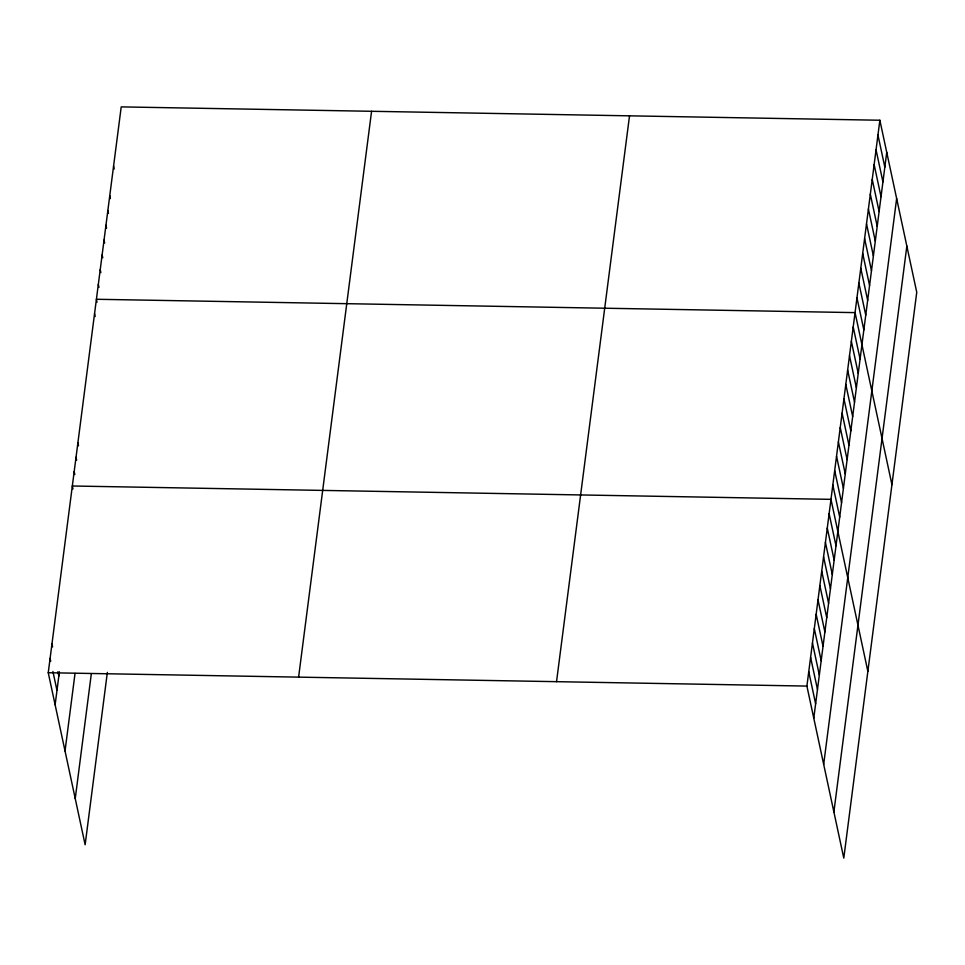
<?xml version="1.0" encoding="UTF-8"?>
<svg xmlns="http://www.w3.org/2000/svg" width="965" height="965" viewBox="0 0 965 965"><rect width="100%" height="100%" fill="white"/><g stroke="black" fill="none" stroke-linecap="round" stroke-linejoin="round"><path stroke-width="1.45" d="M107.356 672.4L85.137 844.761L48.25 672.726L121.216 106.886L879.863 120.239L916.75 292.274L843.784 858.114L806.897 686.079L879.863 120.239M55.126 704.812L59.384 671.773M65.029 750.999L75.029 673.437M75.234 798.586L91.349 673.618M298.607 677.128L371.573 111.289M556.54 681.676L629.518 115.824M813.772 718.165L886.751 152.325M823.676 764.352L896.654 198.501M833.881 811.939L906.847 246.087M48.25 672.726L806.897 686.079M877.957 135.04L884.833 167.126M876.051 149.828L882.927 181.915M874.145 164.629L881.021 196.715M872.239 179.43L879.115 211.516M870.321 194.23L877.209 226.317M868.416 209.031L875.291 241.117M866.51 223.832L873.385 255.918M864.604 238.632L871.479 270.719M862.698 253.421L869.574 285.519M860.78 268.222L867.668 300.308M858.874 283.022L865.75 315.109M856.968 297.823L863.844 329.909M891.937 484.659L855.062 312.624L96.404 299.271L97.031 302.19M853.205 326.99L860.08 359.077M851.359 341.345L858.235 373.431M849.502 355.711L856.377 387.797M847.644 370.078L854.532 402.164M845.798 384.444L852.674 416.53M843.941 398.81L850.828 430.897M842.095 413.165L848.971 445.251M840.238 427.531L847.125 459.617M838.392 441.898L845.268 473.984M836.534 456.264L843.41 488.35M834.689 470.618L841.564 502.705M832.831 484.985L839.707 517.071M867.861 671.387L830.974 499.351L72.327 485.998L72.954 488.917M829.128 513.718L836.004 545.804M827.27 528.084L834.158 560.17M825.425 542.439L832.3 574.525M823.567 556.805L830.455 588.891M821.722 571.171L828.597 603.258M819.864 585.538L826.74 617.624M818.018 599.892L824.894 631.978M816.161 614.259L823.036 646.345M814.303 628.625L821.191 660.711M812.458 642.992L819.333 675.078M810.6 657.346L817.488 689.444M808.754 671.712L815.63 703.799M113.581 166.077L114.208 168.996M109.769 195.678L110.396 198.597M107.863 210.479L108.49 213.398M105.957 225.279L106.572 228.186M104.039 240.068L104.666 242.987M102.133 254.869L102.76 257.788M100.227 269.669L100.855 272.588M98.321 284.47L98.949 287.389M94.558 313.637L95.185 316.544M77.888 442.911L78.515 445.818M76.03 457.265L76.657 460.184M74.184 471.632L74.812 474.551M51.953 643.993L52.58 646.912M57.9 671.712L58.829 676.091M50.108 658.359L50.723 661.278M52.918 671.483L56.983 690.445"/></g></svg>
